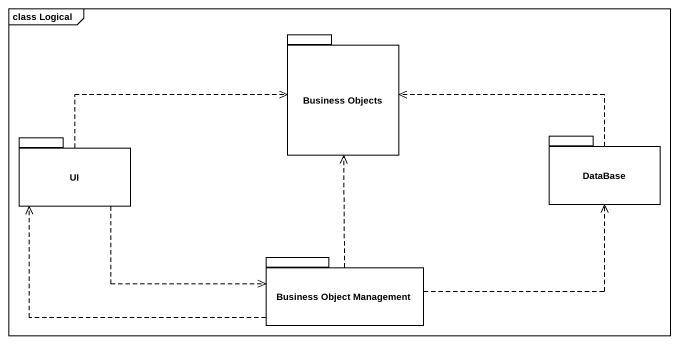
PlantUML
@startuml
mainframe class Logical
package "Business Objects" as Business_Objects {
}
package "DataBase" as DataBase_ {
}
package UI {
}
package "Business Object Management" as Business_Object_Management {
}
DataBase_ .left.> Business_Objects
UI .right.> Business_Objects
UI .right.> Business_Object_Management
Business_Object_Management .up.> Business_Objects
Business_Object_Management .right.> DataBase_
Business_Object_Management .left.> UI
@enduml
